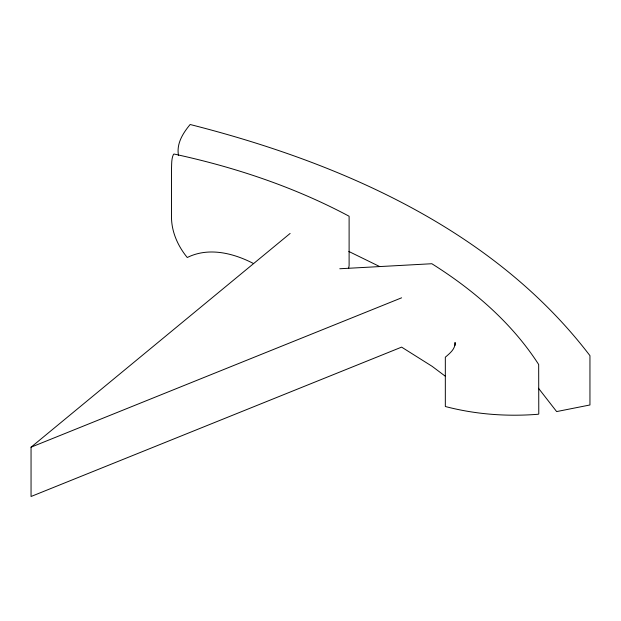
<?xml version="1.0" encoding="UTF-8"?>
<svg xmlns="http://www.w3.org/2000/svg" width="621" height="621" viewBox="0 0 621 621"><rect width="100%" height="100%" fill="white"/><g stroke="black" fill="none" stroke-linecap="round" stroke-linejoin="round"><path stroke-width="0.93" d="M348.598 268.435L349.111 265.571L349.111 216.271L348.435 215.875C293.764 186.797 234.497 167.057 174.066 154.039L173.492 154.319C171.365 158.658 171.745 163.991 171.505 168.772L171.505 218.072C171.831 232.596 178.165 246.397 187.263 257.513C208.617 246.863 233.55 253.12 253.64 263.607M445.055 376.039L432.138 366.336L401.616 347.123L31.05 496.497L31.05 447.19L290.123 233.449M31.05 447.19L401.616 297.816M339.788 268.753L431.843 263.731C473.497 289.906 511.883 322.858 538.671 364.504L538.78 413.904L538.314 414.246C507.178 416.745 475.577 414.432 445.327 406.507L445.327 357.199C449.751 353.388 455.472 349.01 455.061 342.466L455.061 345.361M348.839 251.466L379.656 266.549M538.485 388.249L556.641 411.583L589.95 404.97L589.95 355.67C493.625 229.343 340.246 162.593 190.142 124.503C182.892 133.236 176.263 143.754 178.522 155.599"/></g></svg>
